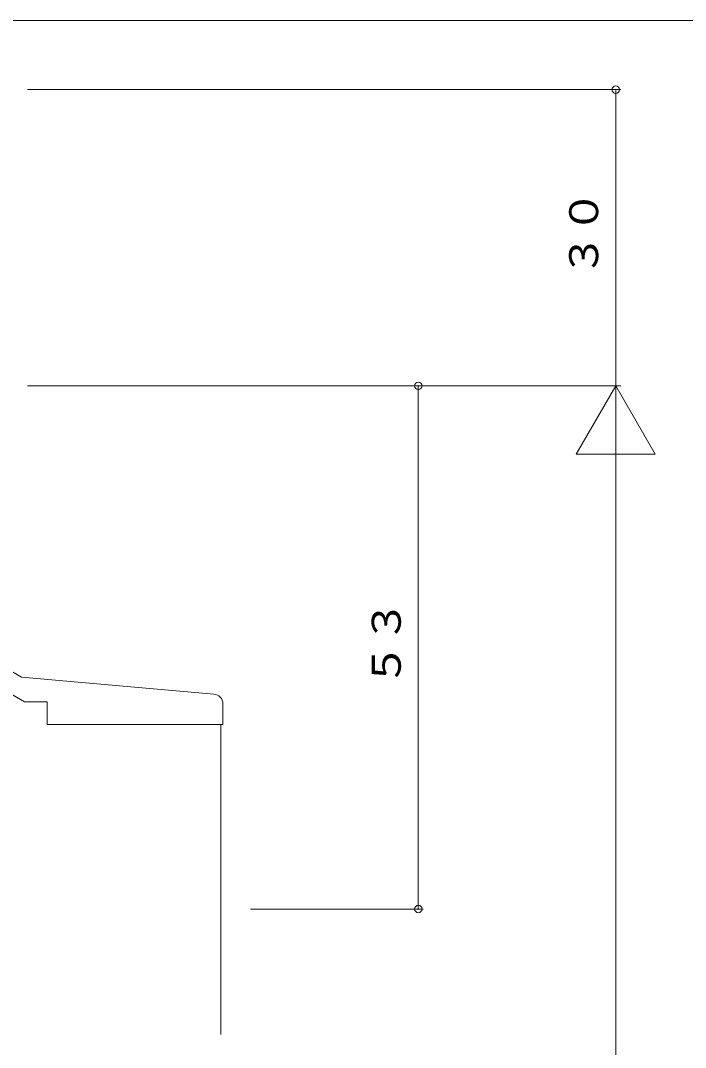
# Model space of a CAD drawing. Units: millimetres on the paper. Extents: x -297 to 270, y -210 to 193.
# Drawn here: x -208.1 to -140.7, y 87 to 191 of the extents above; entities that cross this region are included whole.
import ezdxf
from ezdxf.enums import TextEntityAlignment as Align

# ---------------------------------------------------------------- set-up
doc = ezdxf.new("R2010")
doc.units = ezdxf.units.MM
for name, color, linetype, lineweight in [('0-1_YKK_ZWAK', 7, 'Continuous', 9), ('0-4_YKK_12', 2, 'Continuous', 9), ('0-6_YKK_13', 4, 'Continuous', 9), ('0-7_YKK_D', 6, 'Continuous', 9)]:
    doc.layers.add(name, color=color, linetype=linetype, lineweight=lineweight)
doc.styles.add('ＭＳ ゴシック', font='')
doc.styles.get('ＭＳ ゴシック').set_extended_font_data('MS Gothic')

msp = doc.modelspace()

# ---------------------------------------------------------------- linework, layer by layer
at = {"layer": '0-1_YKK_ZWAK'}
msp.add_line((255, 191), (-295, 191), dxfattribs=at)
at = {"layer": '0-4_YKK_12'}
for p, q in [((-187.8, 88.304), (-187.8, 119.699)), ((-187.8, 88.652), (-187.8, 102.281))]:
    msp.add_line(p, q, dxfattribs=at)
at = {"layer": '0-6_YKK_13'}
for p, q in [((-215.642, 128.893), (-208.007, 124.485)), ((-217.8, 127.83), (-207.7, 121.999)), ((-188.513, 122.78), (-208.007, 124.485)), ((-207.7, 121.999), (-205.4, 121.999)), ((-205.4, 119.699), (-205.4, 121.999)), ((-187.6, 119.699), (-187.6, 121.784)), ((-187.6, 119.699), (-205.4, 119.699))]:
    msp.add_line(p, q, dxfattribs=at)
msp.add_arc((-188.6, 121.784), 1, 0, 85, dxfattribs=at)
at = {"layer": '0-7_YKK_D'}
for p, q in [((-207.4, 184), (-147.3, 184)), ((-147.8, 154), (-147.8, 184)), ((-207.4, 154), (-147.3, 154)), ((-207.4, 154), (-167.3, 154)), ((-184.8, 154), (-147.3, 154)), ((-167.8, 101), (-167.8, 154)), ((-147.8, 154), (-151.8, 147.072)), ((-147.8, 154), (-143.8, 147.072)), ((-147.8, 154), (-147.8, -104)), ((-143.8, 147.072), (-151.8, 147.072)), ((-184.8, 101), (-167.3, 101))]:
    msp.add_line(p, q, dxfattribs=at)
for centre, start, end in [((-147.8, 184), 0, 180), ((-147.8, 184), 180, 0), ((-167.8, 154), 0, 180), ((-167.8, 154), 180, 0), ((-167.8, 101), 0, 180), ((-167.8, 101), 180, 0)]:
    msp.add_arc(centre, 0.375, start, end, dxfattribs=at)

# ---------------------------------------------------------------- texts
at = {"layer": '0-7_YKK_D', "color": 7, "style": 'ＭＳ ゴシック', "width": 1.1}
for s, p in [('３０', (-148.7, 165.019)), ('５３', (-168.7, 123.519))]:
    msp.add_text(s, height=2.933, rotation=90, dxfattribs=at).set_placement(p, align=Align.BOTTOM_LEFT)

doc.saveas('drawing.dxf')
